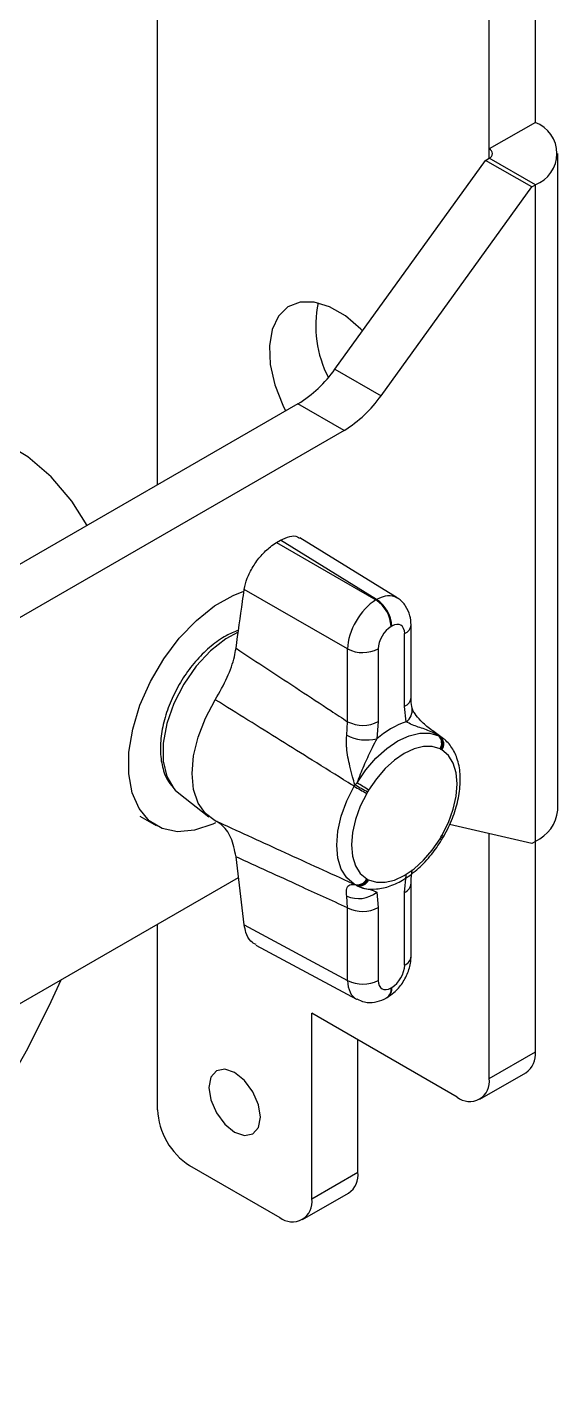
# Model space of a CAD drawing. Header units: inches. Extents: x 5 to 105, y 0 to 80.
# Drawn here: x 68.454 to 69.793, y 47.583 to 51.019 of the extents above; entities that cross this region are included whole.
import ezdxf

# ---------------------------------------------------------------- set-up
doc = ezdxf.new("R2010")
doc.units = ezdxf.units.IN
doc.header["$MEASUREMENT"] = 0

msp = doc.modelspace()

# ---------------------------------------------------------------- linework, layer by layer
for p, q in [((69.7364, 50.779), (69.7364, 52.0312)), ((69.6199, 50.6883), (69.6199, 51.964)), ((68.7825, 49.8633), (68.7825, 51.8849)), ((69.7364, 50.779), (69.6199, 50.7118)), ((69.793, 49.042), (69.793, 50.7001)), ((69.2303, 50.1558), (69.6108, 50.6831)), ((69.6108, 50.6831), (69.6199, 50.6883)), ((69.7272, 50.6158), (69.6108, 50.6831)), ((69.7364, 50.6211), (69.6199, 50.6883)), ((69.3468, 50.0886), (69.7272, 50.6158)), ((69.7272, 50.6158), (69.7364, 50.6211)), ((69.7364, 48.4312), (69.7364, 50.6211)), ((69.2303, 50.1558), (69.3468, 50.0886)), ((69.1372, 50.0681), (67.727, 49.2541)), ((69.2536, 50.0009), (69.1372, 50.0681)), ((69.2536, 50.0009), (67.8435, 49.1868)), ((69.3873, 49.5779), (69.1418, 49.7297)), ((69.0828, 49.7176), (69.0932, 49.7235)), ((69.0828, 49.7176), (69.334, 49.5726)), ((69.3357, 49.5736), (69.0932, 49.7235)), ((69.2625, 49.4489), (69.0016, 49.5995)), ((69.334, 49.5726), (69.3357, 49.5736)), ((69.374, 49.5065), (69.3723, 49.5055)), ((69.4064, 49.304), (69.4064, 49.4877)), ((69.4226, 49.3265), (69.4226, 49.5102)), ((69.2625, 49.2651), (69.2625, 49.4489)), ((69.3398, 49.4493), (69.3398, 49.2655)), ((69.4102, 49.265), (69.4064, 49.304)), ((69.2604, 49.2312), (69.2625, 49.2651)), ((69.3398, 49.2655), (69.336, 49.2221)), ((69.5012, 49.2248), (69.4774, 49.2417)), ((69.4868, 49.2347), (69.4964, 49.2279)), ((69.4926, 49.2298), (69.4944, 49.2292)), ((69.4944, 49.2292), (69.4964, 49.2279)), ((69.4964, 49.2279), (69.5012, 49.2248)), ((69.4982, 49.1953), (69.4958, 49.1966)), ((69.5006, 49.1938), (69.4982, 49.1953)), ((69.2808, 49.1059), (69.2862, 49.1107)), ((68.8274, 49.0922), (68.8362, 49.0843)), ((68.8362, 49.0843), (68.9124, 49.025)), ((69.2788, 49.1023), (69.2808, 49.1059)), ((69.313, 49.0883), (69.3106, 49.0842)), ((69.3154, 49.0925), (69.313, 49.0883)), ((68.7382, 49.0265), (68.7789, 49.003)), ((69.4958, 48.9695), (69.4982, 48.9737)), ((69.4982, 48.9737), (69.5006, 48.9779)), ((69.4995, 48.9667), (69.5041, 48.974)), ((69.5029, 48.9716), (69.5051, 48.9754)), ((69.7272, 48.9577), (69.5199, 49.0057)), ((69.6199, 48.364), (69.6199, 48.9826)), ((69.4998, 48.9664), (69.4998, 48.9664)), ((69.7364, 48.963), (69.7272, 48.9577)), ((69.0016, 48.7517), (68.9807, 48.9239)), ((67.8435, 48.2118), (68.987, 48.872)), ((69.4064, 48.834), (69.4102, 48.8774)), ((69.2808, 48.8536), (69.2788, 48.8549)), ((69.2862, 48.8509), (69.2808, 48.8536)), ((69.2942, 48.8476), (69.2862, 48.8509)), ((69.3106, 48.8682), (69.313, 48.8668)), ((69.313, 48.8668), (69.3154, 48.8654)), ((69.336, 48.8346), (69.3398, 48.7955)), ((69.4226, 48.6728), (69.4226, 48.8565)), ((69.2625, 48.7952), (69.2604, 48.8248)), ((69.4064, 48.6503), (69.4064, 48.834)), ((69.2625, 48.6114), (69.2625, 48.7952)), ((69.3398, 48.7955), (69.3398, 48.6118)), ((68.7825, 48.2849), (68.7825, 48.7539)), ((69.0016, 48.7517), (69.2625, 48.6114)), ((69.0306, 48.7011), (69.2846, 48.5645)), ((69.3723, 48.593), (69.374, 48.594)), ((69.3609, 48.5678), (69.3626, 48.5688)), ((69.5387, 48.3171), (69.1721, 48.5287)), ((69.1721, 48.06), (69.1721, 48.5287)), ((69.2886, 48.1272), (69.2886, 48.4615)), ((69.6199, 48.364), (69.7364, 48.4312)), ((69.5962, 48.3114), (69.7126, 48.3786)), ((68.8636, 48.1443), (69.091, 48.0131)), ((69.1721, 48.06), (69.2886, 48.1272)), ((69.1484, 48.0074), (69.2648, 48.0746))]:
    msp.add_line(p, q)
at = {"flags": 128}
for points in [[(69.3002, 50.2526), (69.2961, 50.2568), (69.2571, 50.29), (69.2171, 50.3131), (69.1781, 50.3249), (69.1423, 50.3248), (69.1117, 50.3128), (69.0878, 50.2895), (69.0719, 50.2562), (69.0649, 50.2147), (69.0673, 50.1672), (69.0788, 50.1163), (69.0988, 50.0647), (69.106, 50.0501)], [(68.6051, 49.7609), (68.5662, 49.8225), (68.5144, 49.8837), (68.4552, 49.9343), (68.3891, 49.9741), (68.3169, 50.0024), (68.2391, 50.0192), (68.1565, 50.0243), (68.0699, 50.0175), (67.9801, 49.999), (67.8879, 49.969), (67.7942, 49.9276), (67.6998, 49.8754), (67.6058, 49.8128), (67.5128, 49.7403), (67.4219, 49.6588)], [(68.9267, 49.5577), (68.9735, 49.5842), (69.0008, 49.5947)], [(68.9286, 49.0095), (68.922, 49.0065), (68.8762, 48.9911), (68.8331, 48.9874), (68.7945, 48.9956), (68.7617, 49.0152), (68.7361, 49.0457), (68.7186, 49.0857), (68.71, 49.1338), (68.7104, 49.1881), (68.72, 49.2465), (68.7383, 49.3068), (68.7647, 49.3666), (68.7981, 49.4238), (68.8373, 49.4759), (68.8807, 49.5212), (68.9267, 49.5577)], [(68.9864, 49.4915), (68.9552, 49.4747), (68.9165, 49.4445), (68.8804, 49.4057), (68.8489, 49.3604), (68.8236, 49.3111), (68.806, 49.2604), (68.797, 49.211), (68.797, 49.1657), (68.806, 49.1267), (68.8236, 49.0964), (68.8274, 49.0922)], [(68.9284, 49.0152), (68.9036, 49.0329), (68.8851, 49.0594), (68.8736, 49.0937), (68.8698, 49.1341), (68.8736, 49.179), (68.8851, 49.2265), (68.9036, 49.2744), (68.9284, 49.3207)], [(69.2862, 49.1107), (69.3087, 49.1435), (69.334, 49.1727), (69.3612, 49.1974), (69.3894, 49.2167), (69.4175, 49.2299), (69.4447, 49.2366), (69.47, 49.2366), (69.4926, 49.2298)], [(69.4958, 49.1966), (69.4761, 49.2025), (69.454, 49.2025), (69.4302, 49.1967), (69.4056, 49.1851), (69.381, 49.1682), (69.3572, 49.1467), (69.3351, 49.1211), (69.3154, 49.0925)], [(69.5006, 48.9779), (69.5168, 49.0105), (69.5289, 49.0439), (69.5364, 49.0768), (69.5389, 49.1079), (69.5364, 49.1362), (69.5289, 49.1605), (69.5168, 49.18), (69.5006, 49.1938)], [(69.2788, 48.8549), (69.2601, 48.8707), (69.2463, 48.893), (69.2378, 48.9208), (69.2349, 48.9532), (69.2378, 48.989), (69.2463, 49.0267), (69.2601, 49.0649), (69.2788, 49.1023)], [(69.3106, 49.0842), (69.2944, 49.0515), (69.2823, 49.0182), (69.2748, 48.9852), (69.2723, 48.9541), (69.2748, 48.9258), (69.2823, 48.9015), (69.2944, 48.882), (69.3106, 48.8682)], [(69.3154, 48.8654), (69.3351, 48.8595), (69.3572, 48.8595), (69.381, 48.8653), (69.4056, 48.8769), (69.4302, 48.8938), (69.454, 48.9154), (69.4761, 48.9409), (69.4958, 48.9695)], [(67.6114, 47.5827), (67.6998, 47.6263), (67.7942, 47.683), (67.8879, 47.7498), (67.9801, 47.8262), (68.0699, 47.9115), (68.1565, 48.0047), (68.2391, 48.1051), (68.3169, 48.2117), (68.3891, 48.3235), (68.4552, 48.4394), (68.5144, 48.5585), (68.5389, 48.6132)], [(68.9773, 48.2283), (69.0023, 48.2197), (69.0235, 48.2238), (69.0376, 48.2401), (69.0426, 48.266), (69.0376, 48.2977), (69.0235, 48.3304), (69.0023, 48.3589), (68.9773, 48.3791), (68.9523, 48.3878), (68.9311, 48.3837), (68.917, 48.3674), (68.912, 48.3414), (68.917, 48.3097), (68.9311, 48.2771), (68.9523, 48.2485), (68.9773, 48.2283)]]:
    msp.add_lwpolyline(points, dxfattribs=at)
for centre, radius, start, end in [((69.7064, 50.7001), 0.0844, 290.7832, 69.2168), ((69.6155, 50.7001), 0.0125, 290.784, 69.216), ((69.4626, 50.2646), 0.2805, 167.9952, 207.5783), ((68.9753, 50.3334), 0.3107, 301.3929, 325.1482), ((69.0918, 50.2661), 0.3107, 301.3929, 325.1482), ((69.2874, 49.5016), 0.0849, 2.6526, 56.77), ((69.2892, 49.5026), 0.0849, 2.6526, 56.77), ((69.3955, 49.5126), 0.0272, 293.7506, 354.9143), ((69.3008, 49.5247), 0.0849, 243.2342, 297.3433), ((69.3955, 49.3289), 0.0272, 293.7492, 354.9316), ((69.3898, 49.2942), 0.0357, 304.9934, 7.9743), ((69.3008, 49.3409), 0.0849, 243.2342, 297.3433), ((69.485, 49.0498), 0.2278, 109.1554, 130.8392), ((69.3101, 49.3256), 0.1066, 242.1805, 284.0483), ((69.4727, 49.2111), 0.0273, 327.9029, 43.2694), ((69.4777, 49.2101), 0.0254, 324.1648, 48.8583), ((69.4794, 49.2085), 0.0258, 325.1096, 48.7805), ((68.9792, 48.5858), 0.6081, 56.4321, 59.6777), ((71.0011, 52.089), 3.4478, 240.0293, 240.6383), ((69.7179, 49.8662), 0.877, 240.1033, 242.4999), ((69.6962, 49.0516), 0.0973, 294.3746, 354.3051), ((69.5081, 48.9892), 0.0184, 237.569, 253.4189), ((69.5376, 49.0406), 0.0728, 239.4026, 243.3824), ((69.4879, 48.9551), 0.0165, 43.616, 61.3492), ((69.2903, 48.8913), 0.0729, 245.7653, 308.8866), ((69.2872, 48.8795), 0.026, 251.2155, 334.2427), ((69.2893, 48.8786), 0.0264, 251.1142, 333.3151), ((69.2919, 48.876), 0.0257, 257.0474, 335.6401), ((69.3963, 48.8583), 0.0263, 292.6655, 357.2969), ((69.3008, 48.871), 0.0849, 243.2342, 297.3433), ((69.3962, 48.6747), 0.0265, 292.799, 355.8817), ((69.3008, 48.6872), 0.0849, 243.2342, 297.3433), ((69.3477, 48.5907), 0.0265, 304.1119, 7.1887), ((69.346, 48.5897), 0.0265, 304.084, 7.2055), ((69.6813, 48.4245), 0.0555, 304.3379, 6.9744), ((69.5704, 48.356), 0.0501, 230.7965, 9.214), ((68.9587, 48.293), 0.1764, 182.6055, 237.3946), ((69.2356, 48.1195), 0.0535, 303.0544, 8.2569), ((69.1227, 48.052), 0.0501, 230.797, 9.2135)]:
    msp.add_arc(centre, radius, start, end)
for centre, major_axis, ratio, start_param, end_param in [((69.3333, 49.4905), (0.0505, 0.0875), 0.566375, 0.78547, 2.355962), ((69.335, 49.4915), (0.052, 0.0867), 0.577294, 0.000515, 0.794681), ((69.3723, 49.468), (0.023, 0.0398), 0.577557, 0.785469, 2.355961), ((69.374, 49.469), (0.023, 0.0398), 0.577206, 5.497858, 7.06835), ((69.374, 48.6315), (0.023, 0.0398), 0.577557, 3.927062, 5.497554), ((69.3333, 48.653), (0.0491, 0.0883), 0.577292, 2.346749, 3.156169), ((69.3723, 48.6305), (0.023, 0.0398), 0.577206, 2.356266, 3.926757)]:
    msp.add_ellipse(centre, major_axis=major_axis, ratio=ratio, start_param=start_param, end_param=end_param)
for points, knots in [([(69.0932, 49.7235), (69.101, 49.7272), (69.1167, 49.7345), (69.1334, 49.7351), (69.1394, 49.73), (69.141, 49.7286)], [0, 0, 0, 0, 0.41825, 0.836443, 1, 1, 1, 1]), ([(69.0016, 49.5995), (69.0036, 49.6086), (69.0076, 49.6268), (69.023, 49.6572), (69.0434, 49.6852), (69.0645, 49.7058), (69.0777, 49.7143), (69.0828, 49.7176)], [0, 0, 0, 0, 0.216913, 0.433856, 0.649986, 0.864734, 1, 1, 1, 1]), ([(68.9807, 49.4506), (68.9862, 49.4901), (68.9931, 49.5398), (69.0001, 49.5894), (69.0016, 49.5995)], [0, 0, 0, 0, 0.795978, 1, 1, 1, 1]), ([(69.4226, 49.5102), (69.4221, 49.5179), (69.421, 49.5346), (69.4099, 49.5576), (69.397, 49.5737), (69.3874, 49.5773), (69.3861, 49.5778)], [0, 0, 0, 0, 0.282654, 0.618842, 0.951239, 1, 1, 1, 1]), ([(68.9871, 49.4959), (68.9766, 49.4919), (68.9531, 49.4828), (68.9176, 49.4574), (68.8819, 49.423), (68.8502, 49.3818), (68.8239, 49.3362), (68.8042, 49.2881), (68.7921, 49.2397), (68.7883, 49.1929), (68.7938, 49.1501), (68.8064, 49.1162), (68.8205, 49.1007), (68.8261, 49.0946)], [0, 0, 0, 0, 0.0761945, 0.1708661, 0.2660896, 0.3610514, 0.4558596, 0.5508112, 0.6461492, 0.7422416, 0.8393134, 0.9364449, 1, 1, 1, 1]), ([(68.9284, 49.3207), (68.9391, 49.3396), (68.9598, 49.3762), (68.9756, 49.4209), (68.9795, 49.4435), (68.9807, 49.4506)], [0, 0, 0, 0, 0.422339, 0.82021, 1, 1, 1, 1]), ([(68.9807, 49.4506), (69.0343, 49.4154), (69.1141, 49.3629), (69.208, 49.3011), (69.2484, 49.2744), (69.2625, 49.2651)], [0, 0, 0, 0, 0.57018, 0.849595, 1, 1, 1, 1]), ([(69.2788, 49.1023), (69.2738, 49.1054), (69.2386, 49.1273), (69.1768, 49.1657), (69.0649, 49.2354), (68.9833, 49.2864), (68.9284, 49.3207)], [0, 0, 0, 0, 0.042668, 0.300818, 0.528957, 1, 1, 1, 1]), ([(69.4256, 49.2992), (69.4242, 49.3055), (69.4225, 49.3136), (69.4227, 49.3243), (69.4228, 49.3266)], [0, 0, 0, 0, 0.778266, 1, 1, 1, 1]), ([(69.4913, 49.2317), (69.485, 49.2361), (69.469, 49.2472), (69.4486, 49.2654), (69.4334, 49.2831), (69.427, 49.2934), (69.4252, 49.2985), (69.4253, 49.2982), (69.4253, 49.2981)], [0, 0, 0, 0, 0.1999307, 0.5015459, 0.7237363, 0.8572623, 0.9531146, 1, 1, 1, 1]), ([(69.4926, 49.2298), (69.4913, 49.2306), (69.48, 49.2369), (69.4579, 49.2468), (69.4289, 49.2552), (69.4152, 49.2624), (69.4102, 49.265)], [0, 0, 0, 0, 0.047014, 0.422703, 0.791399, 1, 1, 1, 1]), ([(69.2808, 49.1059), (69.2789, 49.1127), (69.2746, 49.128), (69.2665, 49.1583), (69.2612, 49.1853), (69.259, 49.2121), (69.2598, 49.2227), (69.2604, 49.2312)], [0, 0, 0, 0, 0.171205, 0.388416, 0.746414, 0.794467, 1, 1, 1, 1]), ([(69.336, 49.2221), (69.3321, 49.2144), (69.3213, 49.1931), (69.3051, 49.1586), (69.2927, 49.1288), (69.2868, 49.1125), (69.2862, 49.1107)], [0, 0, 0, 0, 0.208601, 0.577297, 0.952986, 1, 1, 1, 1]), ([(69.505, 48.9754), (69.5092, 48.9831), (69.5212, 49.0054), (69.5362, 49.0442), (69.5464, 49.0901), (69.548, 49.1341), (69.5405, 49.1725), (69.5249, 49.2034), (69.5081, 49.2206), (69.4973, 49.2274), (69.4952, 49.2287)], [0, 0, 0, 0, 0.080516, 0.232743, 0.386045, 0.540909, 0.697629, 0.835323, 0.967331, 1, 1, 1, 1]), ([(68.9284, 49.0152), (68.9833, 48.99), (69.0951, 48.9388), (69.2119, 48.8854), (69.2738, 48.8571), (69.2788, 48.8549)], [0, 0, 0, 0, 0.471044, 0.957332, 1, 1, 1, 1]), ([(68.9807, 48.9239), (68.9773, 48.9408), (68.9703, 48.9747), (68.9489, 49.0033), (68.9334, 49.0123), (68.9284, 49.0152)], [0, 0, 0, 0, 0.403001, 0.806111, 1, 1, 1, 1]), ([(69.2942, 48.8482), (69.2971, 48.8471), (69.3099, 48.8422), (69.3357, 48.8414), (69.3705, 48.8489), (69.4065, 48.8667), (69.4419, 48.8938), (69.4741, 48.9276), (69.4916, 48.9539), (69.4998, 48.9664)], [0, 0, 0, 0, 0.043467, 0.194725, 0.34963, 0.51241, 0.680044, 0.848204, 1, 1, 1, 1]), ([(69.2625, 48.7952), (69.2222, 48.8135), (69.1282, 48.8563), (69.0343, 48.8994), (68.9807, 48.9239)], [0, 0, 0, 0, 0.42982, 1, 1, 1, 1]), ([(69.4233, 48.8571), (69.4231, 48.8649), (69.423, 48.8754), (69.4253, 48.8877), (69.4258, 48.8909)], [0, 0, 0, 0, 0.740186, 1, 1, 1, 1]), ([(69.2604, 48.8248), (69.2598, 48.8305), (69.259, 48.8376), (69.2612, 48.8482), (69.2665, 48.8534), (69.2746, 48.8546), (69.2789, 48.8539), (69.2808, 48.8536)], [0, 0, 0, 0, 0.205533, 0.253586, 0.611584, 0.828795, 1, 1, 1, 1]), ([(69.2862, 48.8509), (69.2868, 48.8506), (69.2927, 48.8473), (69.3051, 48.8431), (69.3213, 48.842), (69.3321, 48.8365), (69.336, 48.8346)], [0, 0, 0, 0, 0.047014, 0.422703, 0.791399, 1, 1, 1, 1]), ([(69.0312, 48.7021), (69.0266, 48.7047), (69.0155, 48.7109), (69.0057, 48.7294), (69.0028, 48.7453), (69.0016, 48.7517)], [0, 0, 0, 0, 0.297948, 0.717554, 1, 1, 1, 1]), ([(69.3626, 48.5688), (69.3683, 48.5726), (69.3828, 48.5822), (69.402, 48.6048), (69.4172, 48.6348), (69.4223, 48.6584), (69.4226, 48.6708), (69.4226, 48.6728)], [0, 0, 0, 0, 0.169995, 0.425738, 0.692859, 0.951772, 1, 1, 1, 1]), ([(69.2859, 48.5652), (69.2922, 48.562), (69.3062, 48.555), (69.3308, 48.5558), (69.3493, 48.5614), (69.3588, 48.5666), (69.3609, 48.5678)], [0, 0, 0, 0, 0.264732, 0.588281, 0.909088, 1, 1, 1, 1])]:
    msp.add_open_spline(points, degree=3, knots=knots)

doc.saveas('drawing.dxf')
